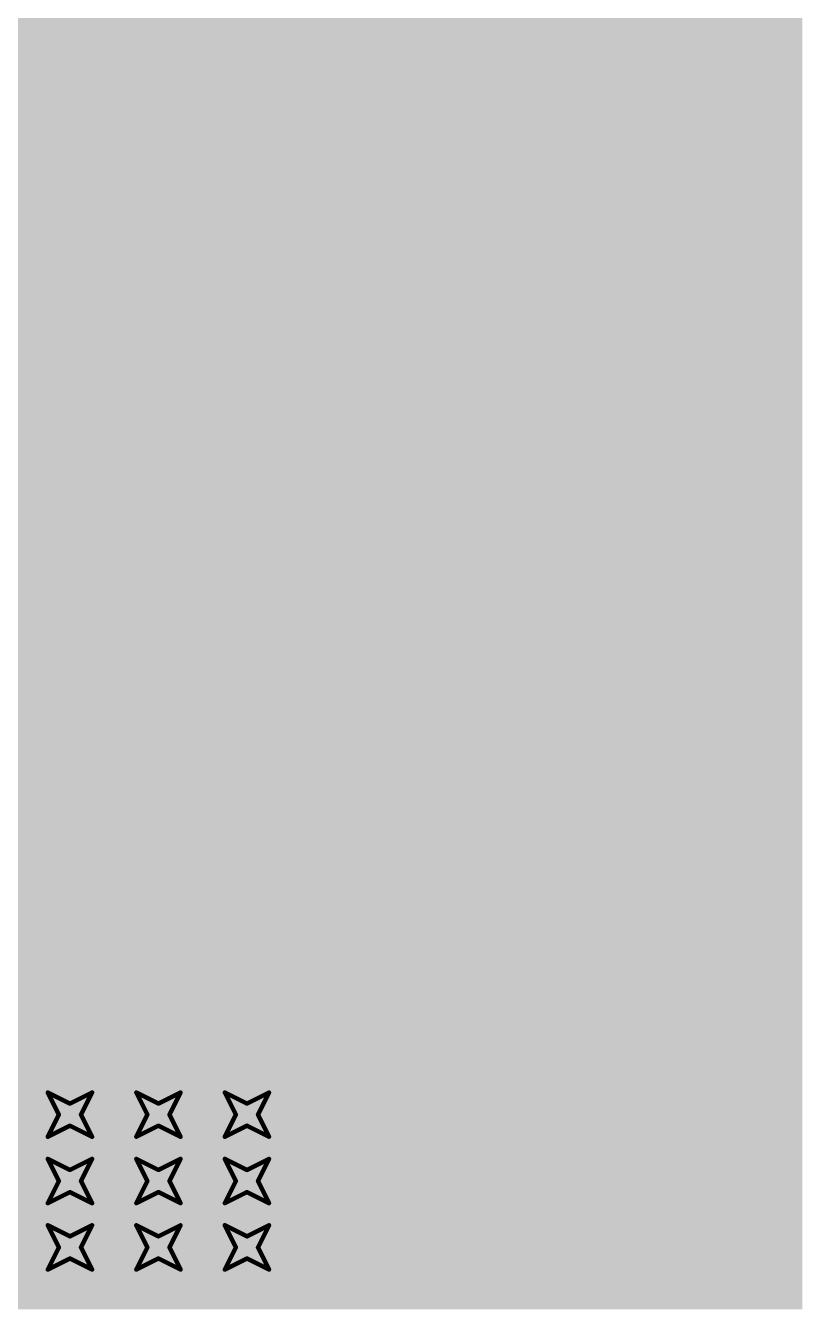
# Model space of a CAD drawing. Header units: inches. Extents: x -11 to 1110, y -7 to 455.
# Drawn here: x 661.09 to 670, y 25.48 to 40.21 of the extents above; entities that cross this region are included whole.
import ezdxf

# ---------------------------------------------------------------- set-up
doc = ezdxf.new("R2010")
doc.units = ezdxf.units.IN
for name, color, linetype in [('Bottom Layer', 5, 'Continuous'), ('Bottom Solder', 6, 'Continuous'), ('Drill Drawing', 1, 'Continuous'), ('Top Layer', 1, 'Continuous'), ('Top Solder', 216, 'Continuous'), ('Via Holes', 16, 'Continuous')]:
    doc.layers.add(name, color=color, linetype=linetype)

msp = doc.modelspace()

# ---------------------------------------------------------------- hatches: boundary and pattern name
at = {"layer": 'Bottom Layer'}
msp.add_hatch(color=5, dxfattribs=at).paths.add_polyline_path([(670.001, 25.476), (621.944, 25.476), (621.944, 45.872), (670.001, 45.872)])
h = msp.add_hatch(color=5, dxfattribs=at)
edge = h.paths.add_edge_path()
edge.add_arc((661.594, 27.711), 0.3, 0, 360)
h = msp.add_hatch(color=5, dxfattribs=at)
edge = h.paths.add_edge_path()
edge.add_arc((662.61, 27.711), 0.3, 0, 360)
h = msp.add_hatch(color=5, dxfattribs=at)
edge = h.paths.add_edge_path()
edge.add_arc((663.626, 27.711), 0.3, 0, 360)
h = msp.add_hatch(color=5, dxfattribs=at)
edge = h.paths.add_edge_path()
edge.add_arc((661.594, 26.949), 0.3, 0, 360)
h = msp.add_hatch(color=5, dxfattribs=at)
edge = h.paths.add_edge_path()
edge.add_arc((662.61, 26.949), 0.3, 0, 360)
h = msp.add_hatch(color=5, dxfattribs=at)
edge = h.paths.add_edge_path()
edge.add_arc((663.626, 26.949), 0.3, 0, 360)
h = msp.add_hatch(color=5, dxfattribs=at)
edge = h.paths.add_edge_path()
edge.add_arc((661.594, 26.187), 0.3, 0, 360)
h = msp.add_hatch(color=5, dxfattribs=at)
edge = h.paths.add_edge_path()
edge.add_arc((662.61, 26.187), 0.3, 0, 360)
h = msp.add_hatch(color=5, dxfattribs=at)
edge = h.paths.add_edge_path()
edge.add_arc((663.626, 26.187), 0.3, 0, 360)
at = {"layer": 'Bottom Solder'}
h = msp.add_hatch(color=6, dxfattribs=at)
edge = h.paths.add_edge_path()
edge.add_arc((661.594, 27.711), 0.402, 0, 360)
h = msp.add_hatch(color=6, dxfattribs=at)
edge = h.paths.add_edge_path()
edge.add_arc((662.61, 27.711), 0.402, 0, 360)
h = msp.add_hatch(color=6, dxfattribs=at)
edge = h.paths.add_edge_path()
edge.add_arc((663.626, 27.711), 0.402, 0, 360)
h = msp.add_hatch(color=6, dxfattribs=at)
edge = h.paths.add_edge_path()
edge.add_arc((661.594, 26.949), 0.402, 0, 360)
h = msp.add_hatch(color=6, dxfattribs=at)
edge = h.paths.add_edge_path()
edge.add_arc((662.61, 26.949), 0.402, 0, 360)
h = msp.add_hatch(color=6, dxfattribs=at)
edge = h.paths.add_edge_path()
edge.add_arc((663.626, 26.949), 0.402, 0, 360)
h = msp.add_hatch(color=6, dxfattribs=at)
edge = h.paths.add_edge_path()
edge.add_arc((661.594, 26.187), 0.402, 0, 360)
h = msp.add_hatch(color=6, dxfattribs=at)
edge = h.paths.add_edge_path()
edge.add_arc((662.61, 26.187), 0.402, 0, 360)
h = msp.add_hatch(color=6, dxfattribs=at)
edge = h.paths.add_edge_path()
edge.add_arc((663.626, 26.187), 0.402, 0, 360)
at = {"layer": 'Top Layer'}
msp.add_hatch(color=1, dxfattribs=at).paths.add_polyline_path([(669.493, 25.476), (609.803, 25.476), (609.803, 39.878), (669.493, 39.878)])
h = msp.add_hatch(color=1, dxfattribs=at)
edge = h.paths.add_edge_path()
edge.add_arc((661.594, 27.711), 0.3, 0, 360)
h = msp.add_hatch(color=1, dxfattribs=at)
edge = h.paths.add_edge_path()
edge.add_arc((662.61, 27.711), 0.3, 0, 360)
h = msp.add_hatch(color=1, dxfattribs=at)
edge = h.paths.add_edge_path()
edge.add_arc((663.626, 27.711), 0.3, 0, 360)
h = msp.add_hatch(color=1, dxfattribs=at)
edge = h.paths.add_edge_path()
edge.add_arc((661.594, 26.949), 0.3, 0, 360)
h = msp.add_hatch(color=1, dxfattribs=at)
edge = h.paths.add_edge_path()
edge.add_arc((662.61, 26.949), 0.3, 0, 360)
h = msp.add_hatch(color=1, dxfattribs=at)
edge = h.paths.add_edge_path()
edge.add_arc((663.626, 26.949), 0.3, 0, 360)
h = msp.add_hatch(color=1, dxfattribs=at)
edge = h.paths.add_edge_path()
edge.add_arc((661.594, 26.187), 0.3, 0, 360)
h = msp.add_hatch(color=1, dxfattribs=at)
edge = h.paths.add_edge_path()
edge.add_arc((662.61, 26.187), 0.3, 0, 360)
h = msp.add_hatch(color=1, dxfattribs=at)
edge = h.paths.add_edge_path()
edge.add_arc((663.626, 26.187), 0.3, 0, 360)
at = {"layer": 'Top Solder'}
h = msp.add_hatch(color=216, dxfattribs=at)
edge = h.paths.add_edge_path()
edge.add_arc((661.594, 27.711), 0.402, 0, 360)
h = msp.add_hatch(color=216, dxfattribs=at)
edge = h.paths.add_edge_path()
edge.add_arc((662.61, 27.711), 0.402, 0, 360)
h = msp.add_hatch(color=216, dxfattribs=at)
edge = h.paths.add_edge_path()
edge.add_arc((663.626, 27.711), 0.402, 0, 360)
h = msp.add_hatch(color=216, dxfattribs=at)
edge = h.paths.add_edge_path()
edge.add_arc((661.594, 26.949), 0.402, 0, 360)
h = msp.add_hatch(color=216, dxfattribs=at)
edge = h.paths.add_edge_path()
edge.add_arc((662.61, 26.949), 0.402, 0, 360)
h = msp.add_hatch(color=216, dxfattribs=at)
edge = h.paths.add_edge_path()
edge.add_arc((663.626, 26.949), 0.402, 0, 360)
h = msp.add_hatch(color=216, dxfattribs=at)
edge = h.paths.add_edge_path()
edge.add_arc((661.594, 26.187), 0.402, 0, 360)
h = msp.add_hatch(color=216, dxfattribs=at)
edge = h.paths.add_edge_path()
edge.add_arc((662.61, 26.187), 0.402, 0, 360)
h = msp.add_hatch(color=216, dxfattribs=at)
edge = h.paths.add_edge_path()
edge.add_arc((663.626, 26.187), 0.402, 0, 360)
at = {"layer": 'Via Holes'}
h = msp.add_hatch(color=7, dxfattribs=at)
edge = h.paths.add_edge_path()
edge.add_arc((661.594, 27.711), 0.15, 0, 360)
h = msp.add_hatch(color=7, dxfattribs=at)
edge = h.paths.add_edge_path()
edge.add_arc((662.61, 27.711), 0.15, 0, 360)
h = msp.add_hatch(color=7, dxfattribs=at)
edge = h.paths.add_edge_path()
edge.add_arc((663.626, 27.711), 0.15, 0, 360)
h = msp.add_hatch(color=7, dxfattribs=at)
edge = h.paths.add_edge_path()
edge.add_arc((661.594, 26.949), 0.15, 0, 360)
h = msp.add_hatch(color=7, dxfattribs=at)
edge = h.paths.add_edge_path()
edge.add_arc((662.61, 26.949), 0.15, 0, 360)
h = msp.add_hatch(color=7, dxfattribs=at)
edge = h.paths.add_edge_path()
edge.add_arc((663.626, 26.949), 0.15, 0, 360)
h = msp.add_hatch(color=7, dxfattribs=at)
edge = h.paths.add_edge_path()
edge.add_arc((661.594, 26.187), 0.15, 0, 360)
h = msp.add_hatch(color=7, dxfattribs=at)
edge = h.paths.add_edge_path()
edge.add_arc((662.61, 26.187), 0.15, 0, 360)
h = msp.add_hatch(color=7, dxfattribs=at)
edge = h.paths.add_edge_path()
edge.add_arc((663.626, 26.187), 0.15, 0, 360)

# ---------------------------------------------------------------- linework, layer by layer
at = {"layer": 'Drill Drawing'}
for points in [[(661.34, 27.965, 0.0508, 0.0508, 0), (661.594, 27.838, 0.0508, 0.0508, 0)], [(661.34, 27.965, 0.0508, 0.0508, 0), (661.467, 27.711, 0.0508, 0.0508, 0)], [(661.594, 27.838, 0.0508, 0.0508, 0), (661.848, 27.965, 0.0508, 0.0508, 0)], [(661.721, 27.711, 0.0508, 0.0508, 0), (661.848, 27.965, 0.0508, 0.0508, 0)], [(662.356, 27.965, 0.0508, 0.0508, 0), (662.61, 27.838, 0.0508, 0.0508, 0)], [(662.356, 27.965, 0.0508, 0.0508, 0), (662.483, 27.711, 0.0508, 0.0508, 0)], [(662.61, 27.838, 0.0508, 0.0508, 0), (662.864, 27.965, 0.0508, 0.0508, 0)], [(662.737, 27.711, 0.0508, 0.0508, 0), (662.864, 27.965, 0.0508, 0.0508, 0)], [(663.372, 27.965, 0.0508, 0.0508, 0), (663.626, 27.838, 0.0508, 0.0508, 0)], [(663.372, 27.965, 0.0508, 0.0508, 0), (663.499, 27.711, 0.0508, 0.0508, 0)], [(663.626, 27.838, 0.0508, 0.0508, 0), (663.88, 27.965, 0.0508, 0.0508, 0)], [(663.753, 27.711, 0.0508, 0.0508, 0), (663.88, 27.965, 0.0508, 0.0508, 0)], [(661.34, 27.457, 0.0508, 0.0508, 0), (661.467, 27.711, 0.0508, 0.0508, 0)], [(661.721, 27.711, 0.0508, 0.0508, 0), (661.848, 27.457, 0.0508, 0.0508, 0)], [(662.356, 27.457, 0.0508, 0.0508, 0), (662.483, 27.711, 0.0508, 0.0508, 0)], [(662.737, 27.711, 0.0508, 0.0508, 0), (662.864, 27.457, 0.0508, 0.0508, 0)], [(663.372, 27.457, 0.0508, 0.0508, 0), (663.499, 27.711, 0.0508, 0.0508, 0)], [(663.753, 27.711, 0.0508, 0.0508, 0), (663.88, 27.457, 0.0508, 0.0508, 0)], [(661.34, 27.457, 0.0508, 0.0508, 0), (661.594, 27.584, 0.0508, 0.0508, 0)], [(661.594, 27.584, 0.0508, 0.0508, 0), (661.848, 27.457, 0.0508, 0.0508, 0)], [(662.356, 27.457, 0.0508, 0.0508, 0), (662.61, 27.584, 0.0508, 0.0508, 0)], [(662.61, 27.584, 0.0508, 0.0508, 0), (662.864, 27.457, 0.0508, 0.0508, 0)], [(663.372, 27.457, 0.0508, 0.0508, 0), (663.626, 27.584, 0.0508, 0.0508, 0)], [(663.626, 27.584, 0.0508, 0.0508, 0), (663.88, 27.457, 0.0508, 0.0508, 0)], [(661.34, 27.203, 0.0508, 0.0508, 0), (661.594, 27.076, 0.0508, 0.0508, 0)], [(661.34, 27.203, 0.0508, 0.0508, 0), (661.467, 26.949, 0.0508, 0.0508, 0)], [(661.594, 27.076, 0.0508, 0.0508, 0), (661.848, 27.203, 0.0508, 0.0508, 0)], [(661.721, 26.949, 0.0508, 0.0508, 0), (661.848, 27.203, 0.0508, 0.0508, 0)], [(662.356, 27.203, 0.0508, 0.0508, 0), (662.61, 27.076, 0.0508, 0.0508, 0)], [(662.356, 27.203, 0.0508, 0.0508, 0), (662.483, 26.949, 0.0508, 0.0508, 0)], [(662.61, 27.076, 0.0508, 0.0508, 0), (662.864, 27.203, 0.0508, 0.0508, 0)], [(662.737, 26.949, 0.0508, 0.0508, 0), (662.864, 27.203, 0.0508, 0.0508, 0)], [(663.372, 27.203, 0.0508, 0.0508, 0), (663.626, 27.076, 0.0508, 0.0508, 0)], [(663.372, 27.203, 0.0508, 0.0508, 0), (663.499, 26.949, 0.0508, 0.0508, 0)], [(663.626, 27.076, 0.0508, 0.0508, 0), (663.88, 27.203, 0.0508, 0.0508, 0)], [(663.753, 26.949, 0.0508, 0.0508, 0), (663.88, 27.203, 0.0508, 0.0508, 0)], [(661.34, 26.695, 0.0508, 0.0508, 0), (661.467, 26.949, 0.0508, 0.0508, 0)], [(661.721, 26.949, 0.0508, 0.0508, 0), (661.848, 26.695, 0.0508, 0.0508, 0)], [(662.356, 26.695, 0.0508, 0.0508, 0), (662.483, 26.949, 0.0508, 0.0508, 0)], [(662.737, 26.949, 0.0508, 0.0508, 0), (662.864, 26.695, 0.0508, 0.0508, 0)], [(663.372, 26.695, 0.0508, 0.0508, 0), (663.499, 26.949, 0.0508, 0.0508, 0)], [(663.753, 26.949, 0.0508, 0.0508, 0), (663.88, 26.695, 0.0508, 0.0508, 0)], [(661.34, 26.695, 0.0508, 0.0508, 0), (661.594, 26.822, 0.0508, 0.0508, 0)], [(661.594, 26.822, 0.0508, 0.0508, 0), (661.848, 26.695, 0.0508, 0.0508, 0)], [(662.356, 26.695, 0.0508, 0.0508, 0), (662.61, 26.822, 0.0508, 0.0508, 0)], [(662.61, 26.822, 0.0508, 0.0508, 0), (662.864, 26.695, 0.0508, 0.0508, 0)], [(663.372, 26.695, 0.0508, 0.0508, 0), (663.626, 26.822, 0.0508, 0.0508, 0)], [(663.626, 26.822, 0.0508, 0.0508, 0), (663.88, 26.695, 0.0508, 0.0508, 0)], [(661.34, 26.441, 0.0508, 0.0508, 0), (661.594, 26.314, 0.0508, 0.0508, 0)], [(661.34, 26.441, 0.0508, 0.0508, 0), (661.467, 26.187, 0.0508, 0.0508, 0)], [(661.594, 26.314, 0.0508, 0.0508, 0), (661.848, 26.441, 0.0508, 0.0508, 0)], [(661.721, 26.187, 0.0508, 0.0508, 0), (661.848, 26.441, 0.0508, 0.0508, 0)], [(662.356, 26.441, 0.0508, 0.0508, 0), (662.61, 26.314, 0.0508, 0.0508, 0)], [(662.356, 26.441, 0.0508, 0.0508, 0), (662.483, 26.187, 0.0508, 0.0508, 0)], [(662.61, 26.314, 0.0508, 0.0508, 0), (662.864, 26.441, 0.0508, 0.0508, 0)], [(662.737, 26.187, 0.0508, 0.0508, 0), (662.864, 26.441, 0.0508, 0.0508, 0)], [(663.372, 26.441, 0.0508, 0.0508, 0), (663.626, 26.314, 0.0508, 0.0508, 0)], [(663.372, 26.441, 0.0508, 0.0508, 0), (663.499, 26.187, 0.0508, 0.0508, 0)], [(663.626, 26.314, 0.0508, 0.0508, 0), (663.88, 26.441, 0.0508, 0.0508, 0)], [(663.753, 26.187, 0.0508, 0.0508, 0), (663.88, 26.441, 0.0508, 0.0508, 0)], [(661.34, 25.933, 0.0508, 0.0508, 0), (661.467, 26.187, 0.0508, 0.0508, 0)], [(661.34, 25.933, 0.0508, 0.0508, 0), (661.594, 26.06, 0.0508, 0.0508, 0)], [(661.594, 26.06, 0.0508, 0.0508, 0), (661.848, 25.933, 0.0508, 0.0508, 0)], [(661.721, 26.187, 0.0508, 0.0508, 0), (661.848, 25.933, 0.0508, 0.0508, 0)], [(662.356, 25.933, 0.0508, 0.0508, 0), (662.483, 26.187, 0.0508, 0.0508, 0)], [(662.356, 25.933, 0.0508, 0.0508, 0), (662.61, 26.06, 0.0508, 0.0508, 0)], [(662.61, 26.06, 0.0508, 0.0508, 0), (662.864, 25.933, 0.0508, 0.0508, 0)], [(662.737, 26.187, 0.0508, 0.0508, 0), (662.864, 25.933, 0.0508, 0.0508, 0)], [(663.372, 25.933, 0.0508, 0.0508, 0), (663.499, 26.187, 0.0508, 0.0508, 0)], [(663.372, 25.933, 0.0508, 0.0508, 0), (663.626, 26.06, 0.0508, 0.0508, 0)], [(663.626, 26.06, 0.0508, 0.0508, 0), (663.88, 25.933, 0.0508, 0.0508, 0)], [(663.753, 26.187, 0.0508, 0.0508, 0), (663.88, 25.933, 0.0508, 0.0508, 0)]]:
    msp.add_lwpolyline(points, format="xyseb", dxfattribs=at)
for points in [[(661.327, 27.965, 0.0254, 0.0254, 1), (661.352, 27.965, 0.0254, 0.0254, 1)], [(661.327, 27.965, 0.0254, 0.0254, 1), (661.352, 27.965, 0.0254, 0.0254, 1)], [(661.581, 27.838, 0.0254, 0.0254, 1), (661.606, 27.838, 0.0254, 0.0254, 1)], [(661.581, 27.838, 0.0254, 0.0254, 1), (661.606, 27.838, 0.0254, 0.0254, 1)], [(661.835, 27.965, 0.0254, 0.0254, 1), (661.861, 27.965, 0.0254, 0.0254, 1)], [(661.835, 27.965, 0.0254, 0.0254, 1), (661.861, 27.965, 0.0254, 0.0254, 1)], [(662.343, 27.965, 0.0254, 0.0254, 1), (662.368, 27.965, 0.0254, 0.0254, 1)], [(662.343, 27.965, 0.0254, 0.0254, 1), (662.368, 27.965, 0.0254, 0.0254, 1)], [(662.597, 27.838, 0.0254, 0.0254, 1), (662.622, 27.838, 0.0254, 0.0254, 1)], [(662.597, 27.838, 0.0254, 0.0254, 1), (662.622, 27.838, 0.0254, 0.0254, 1)], [(662.851, 27.965, 0.0254, 0.0254, 1), (662.876, 27.965, 0.0254, 0.0254, 1)], [(662.851, 27.965, 0.0254, 0.0254, 1), (662.876, 27.965, 0.0254, 0.0254, 1)], [(663.359, 27.965, 0.0254, 0.0254, 1), (663.385, 27.965, 0.0254, 0.0254, 1)], [(663.359, 27.965, 0.0254, 0.0254, 1), (663.385, 27.965, 0.0254, 0.0254, 1)], [(663.613, 27.838, 0.0254, 0.0254, 1), (663.639, 27.838, 0.0254, 0.0254, 1)], [(663.613, 27.838, 0.0254, 0.0254, 1), (663.639, 27.838, 0.0254, 0.0254, 1)], [(663.867, 27.965, 0.0254, 0.0254, 1), (663.892, 27.965, 0.0254, 0.0254, 1)], [(663.867, 27.965, 0.0254, 0.0254, 1), (663.892, 27.965, 0.0254, 0.0254, 1)], [(661.454, 27.711, 0.0254, 0.0254, 1), (661.48, 27.711, 0.0254, 0.0254, 1)], [(661.454, 27.711, 0.0254, 0.0254, 1), (661.48, 27.711, 0.0254, 0.0254, 1)], [(661.708, 27.711, 0.0254, 0.0254, 1), (661.733, 27.711, 0.0254, 0.0254, 1)], [(661.708, 27.711, 0.0254, 0.0254, 1), (661.733, 27.711, 0.0254, 0.0254, 1)], [(662.47, 27.711, 0.0254, 0.0254, 1), (662.495, 27.711, 0.0254, 0.0254, 1)], [(662.47, 27.711, 0.0254, 0.0254, 1), (662.495, 27.711, 0.0254, 0.0254, 1)], [(662.724, 27.711, 0.0254, 0.0254, 1), (662.75, 27.711, 0.0254, 0.0254, 1)], [(662.724, 27.711, 0.0254, 0.0254, 1), (662.75, 27.711, 0.0254, 0.0254, 1)], [(663.486, 27.711, 0.0254, 0.0254, 1), (663.511, 27.711, 0.0254, 0.0254, 1)], [(663.486, 27.711, 0.0254, 0.0254, 1), (663.511, 27.711, 0.0254, 0.0254, 1)], [(663.74, 27.711, 0.0254, 0.0254, 1), (663.765, 27.711, 0.0254, 0.0254, 1)], [(663.74, 27.711, 0.0254, 0.0254, 1), (663.765, 27.711, 0.0254, 0.0254, 1)], [(661.581, 27.584, 0.0254, 0.0254, 1), (661.606, 27.584, 0.0254, 0.0254, 1)], [(661.581, 27.584, 0.0254, 0.0254, 1), (661.606, 27.584, 0.0254, 0.0254, 1)], [(662.597, 27.584, 0.0254, 0.0254, 1), (662.622, 27.584, 0.0254, 0.0254, 1)], [(662.597, 27.584, 0.0254, 0.0254, 1), (662.622, 27.584, 0.0254, 0.0254, 1)], [(663.613, 27.584, 0.0254, 0.0254, 1), (663.639, 27.584, 0.0254, 0.0254, 1)], [(663.613, 27.584, 0.0254, 0.0254, 1), (663.639, 27.584, 0.0254, 0.0254, 1)], [(661.327, 27.457, 0.0254, 0.0254, 1), (661.352, 27.457, 0.0254, 0.0254, 1)], [(661.327, 27.457, 0.0254, 0.0254, 1), (661.352, 27.457, 0.0254, 0.0254, 1)], [(661.835, 27.457, 0.0254, 0.0254, 1), (661.861, 27.457, 0.0254, 0.0254, 1)], [(661.835, 27.457, 0.0254, 0.0254, 1), (661.861, 27.457, 0.0254, 0.0254, 1)], [(662.343, 27.457, 0.0254, 0.0254, 1), (662.368, 27.457, 0.0254, 0.0254, 1)], [(662.343, 27.457, 0.0254, 0.0254, 1), (662.368, 27.457, 0.0254, 0.0254, 1)], [(662.851, 27.457, 0.0254, 0.0254, 1), (662.876, 27.457, 0.0254, 0.0254, 1)], [(662.851, 27.457, 0.0254, 0.0254, 1), (662.876, 27.457, 0.0254, 0.0254, 1)], [(663.359, 27.457, 0.0254, 0.0254, 1), (663.385, 27.457, 0.0254, 0.0254, 1)], [(663.359, 27.457, 0.0254, 0.0254, 1), (663.385, 27.457, 0.0254, 0.0254, 1)], [(663.867, 27.457, 0.0254, 0.0254, 1), (663.892, 27.457, 0.0254, 0.0254, 1)], [(663.867, 27.457, 0.0254, 0.0254, 1), (663.892, 27.457, 0.0254, 0.0254, 1)], [(661.327, 27.203, 0.0254, 0.0254, 1), (661.352, 27.203, 0.0254, 0.0254, 1)], [(661.327, 27.203, 0.0254, 0.0254, 1), (661.352, 27.203, 0.0254, 0.0254, 1)], [(661.835, 27.203, 0.0254, 0.0254, 1), (661.861, 27.203, 0.0254, 0.0254, 1)], [(661.835, 27.203, 0.0254, 0.0254, 1), (661.861, 27.203, 0.0254, 0.0254, 1)], [(662.343, 27.203, 0.0254, 0.0254, 1), (662.368, 27.203, 0.0254, 0.0254, 1)], [(662.343, 27.203, 0.0254, 0.0254, 1), (662.368, 27.203, 0.0254, 0.0254, 1)], [(662.851, 27.203, 0.0254, 0.0254, 1), (662.876, 27.203, 0.0254, 0.0254, 1)], [(662.851, 27.203, 0.0254, 0.0254, 1), (662.876, 27.203, 0.0254, 0.0254, 1)], [(663.359, 27.203, 0.0254, 0.0254, 1), (663.385, 27.203, 0.0254, 0.0254, 1)], [(663.359, 27.203, 0.0254, 0.0254, 1), (663.385, 27.203, 0.0254, 0.0254, 1)], [(663.867, 27.203, 0.0254, 0.0254, 1), (663.892, 27.203, 0.0254, 0.0254, 1)], [(663.867, 27.203, 0.0254, 0.0254, 1), (663.892, 27.203, 0.0254, 0.0254, 1)], [(661.454, 26.949, 0.0254, 0.0254, 1), (661.48, 26.949, 0.0254, 0.0254, 1)], [(661.454, 26.949, 0.0254, 0.0254, 1), (661.48, 26.949, 0.0254, 0.0254, 1)], [(661.581, 27.076, 0.0254, 0.0254, 1), (661.606, 27.076, 0.0254, 0.0254, 1)], [(661.581, 27.076, 0.0254, 0.0254, 1), (661.606, 27.076, 0.0254, 0.0254, 1)], [(661.708, 26.949, 0.0254, 0.0254, 1), (661.733, 26.949, 0.0254, 0.0254, 1)], [(661.708, 26.949, 0.0254, 0.0254, 1), (661.733, 26.949, 0.0254, 0.0254, 1)], [(662.47, 26.949, 0.0254, 0.0254, 1), (662.495, 26.949, 0.0254, 0.0254, 1)], [(662.47, 26.949, 0.0254, 0.0254, 1), (662.495, 26.949, 0.0254, 0.0254, 1)], [(662.597, 27.076, 0.0254, 0.0254, 1), (662.622, 27.076, 0.0254, 0.0254, 1)], [(662.597, 27.076, 0.0254, 0.0254, 1), (662.622, 27.076, 0.0254, 0.0254, 1)], [(662.724, 26.949, 0.0254, 0.0254, 1), (662.75, 26.949, 0.0254, 0.0254, 1)], [(662.724, 26.949, 0.0254, 0.0254, 1), (662.75, 26.949, 0.0254, 0.0254, 1)], [(663.486, 26.949, 0.0254, 0.0254, 1), (663.511, 26.949, 0.0254, 0.0254, 1)], [(663.486, 26.949, 0.0254, 0.0254, 1), (663.511, 26.949, 0.0254, 0.0254, 1)], [(663.613, 27.076, 0.0254, 0.0254, 1), (663.639, 27.076, 0.0254, 0.0254, 1)], [(663.613, 27.076, 0.0254, 0.0254, 1), (663.639, 27.076, 0.0254, 0.0254, 1)], [(663.74, 26.949, 0.0254, 0.0254, 1), (663.765, 26.949, 0.0254, 0.0254, 1)], [(663.74, 26.949, 0.0254, 0.0254, 1), (663.765, 26.949, 0.0254, 0.0254, 1)], [(661.581, 26.822, 0.0254, 0.0254, 1), (661.606, 26.822, 0.0254, 0.0254, 1)], [(661.581, 26.822, 0.0254, 0.0254, 1), (661.606, 26.822, 0.0254, 0.0254, 1)], [(662.597, 26.822, 0.0254, 0.0254, 1), (662.622, 26.822, 0.0254, 0.0254, 1)], [(662.597, 26.822, 0.0254, 0.0254, 1), (662.622, 26.822, 0.0254, 0.0254, 1)], [(663.613, 26.822, 0.0254, 0.0254, 1), (663.639, 26.822, 0.0254, 0.0254, 1)], [(663.613, 26.822, 0.0254, 0.0254, 1), (663.639, 26.822, 0.0254, 0.0254, 1)], [(661.327, 26.695, 0.0254, 0.0254, 1), (661.352, 26.695, 0.0254, 0.0254, 1)], [(661.327, 26.695, 0.0254, 0.0254, 1), (661.352, 26.695, 0.0254, 0.0254, 1)], [(661.835, 26.695, 0.0254, 0.0254, 1), (661.861, 26.695, 0.0254, 0.0254, 1)], [(661.835, 26.695, 0.0254, 0.0254, 1), (661.861, 26.695, 0.0254, 0.0254, 1)], [(662.343, 26.695, 0.0254, 0.0254, 1), (662.368, 26.695, 0.0254, 0.0254, 1)], [(662.343, 26.695, 0.0254, 0.0254, 1), (662.368, 26.695, 0.0254, 0.0254, 1)], [(662.851, 26.695, 0.0254, 0.0254, 1), (662.876, 26.695, 0.0254, 0.0254, 1)], [(662.851, 26.695, 0.0254, 0.0254, 1), (662.876, 26.695, 0.0254, 0.0254, 1)], [(663.359, 26.695, 0.0254, 0.0254, 1), (663.385, 26.695, 0.0254, 0.0254, 1)], [(663.359, 26.695, 0.0254, 0.0254, 1), (663.385, 26.695, 0.0254, 0.0254, 1)], [(663.867, 26.695, 0.0254, 0.0254, 1), (663.892, 26.695, 0.0254, 0.0254, 1)], [(663.867, 26.695, 0.0254, 0.0254, 1), (663.892, 26.695, 0.0254, 0.0254, 1)], [(661.327, 26.441, 0.0254, 0.0254, 1), (661.352, 26.441, 0.0254, 0.0254, 1)], [(661.327, 26.441, 0.0254, 0.0254, 1), (661.352, 26.441, 0.0254, 0.0254, 1)], [(661.835, 26.441, 0.0254, 0.0254, 1), (661.861, 26.441, 0.0254, 0.0254, 1)], [(661.835, 26.441, 0.0254, 0.0254, 1), (661.861, 26.441, 0.0254, 0.0254, 1)], [(662.343, 26.441, 0.0254, 0.0254, 1), (662.368, 26.441, 0.0254, 0.0254, 1)], [(662.343, 26.441, 0.0254, 0.0254, 1), (662.368, 26.441, 0.0254, 0.0254, 1)], [(662.851, 26.441, 0.0254, 0.0254, 1), (662.876, 26.441, 0.0254, 0.0254, 1)], [(662.851, 26.441, 0.0254, 0.0254, 1), (662.876, 26.441, 0.0254, 0.0254, 1)], [(663.359, 26.441, 0.0254, 0.0254, 1), (663.385, 26.441, 0.0254, 0.0254, 1)], [(663.359, 26.441, 0.0254, 0.0254, 1), (663.385, 26.441, 0.0254, 0.0254, 1)], [(663.867, 26.441, 0.0254, 0.0254, 1), (663.892, 26.441, 0.0254, 0.0254, 1)], [(663.867, 26.441, 0.0254, 0.0254, 1), (663.892, 26.441, 0.0254, 0.0254, 1)], [(661.581, 26.314, 0.0254, 0.0254, 1), (661.606, 26.314, 0.0254, 0.0254, 1)], [(661.581, 26.314, 0.0254, 0.0254, 1), (661.606, 26.314, 0.0254, 0.0254, 1)], [(662.597, 26.314, 0.0254, 0.0254, 1), (662.622, 26.314, 0.0254, 0.0254, 1)], [(662.597, 26.314, 0.0254, 0.0254, 1), (662.622, 26.314, 0.0254, 0.0254, 1)], [(663.613, 26.314, 0.0254, 0.0254, 1), (663.639, 26.314, 0.0254, 0.0254, 1)], [(663.613, 26.314, 0.0254, 0.0254, 1), (663.639, 26.314, 0.0254, 0.0254, 1)], [(661.454, 26.187, 0.0254, 0.0254, 1), (661.48, 26.187, 0.0254, 0.0254, 1)], [(661.454, 26.187, 0.0254, 0.0254, 1), (661.48, 26.187, 0.0254, 0.0254, 1)], [(661.581, 26.06, 0.0254, 0.0254, 1), (661.606, 26.06, 0.0254, 0.0254, 1)], [(661.581, 26.06, 0.0254, 0.0254, 1), (661.606, 26.06, 0.0254, 0.0254, 1)], [(661.708, 26.187, 0.0254, 0.0254, 1), (661.733, 26.187, 0.0254, 0.0254, 1)], [(661.708, 26.187, 0.0254, 0.0254, 1), (661.733, 26.187, 0.0254, 0.0254, 1)], [(662.47, 26.187, 0.0254, 0.0254, 1), (662.495, 26.187, 0.0254, 0.0254, 1)], [(662.47, 26.187, 0.0254, 0.0254, 1), (662.495, 26.187, 0.0254, 0.0254, 1)], [(662.597, 26.06, 0.0254, 0.0254, 1), (662.622, 26.06, 0.0254, 0.0254, 1)], [(662.597, 26.06, 0.0254, 0.0254, 1), (662.622, 26.06, 0.0254, 0.0254, 1)], [(662.724, 26.187, 0.0254, 0.0254, 1), (662.75, 26.187, 0.0254, 0.0254, 1)], [(662.724, 26.187, 0.0254, 0.0254, 1), (662.75, 26.187, 0.0254, 0.0254, 1)], [(663.486, 26.187, 0.0254, 0.0254, 1), (663.511, 26.187, 0.0254, 0.0254, 1)], [(663.486, 26.187, 0.0254, 0.0254, 1), (663.511, 26.187, 0.0254, 0.0254, 1)], [(663.613, 26.06, 0.0254, 0.0254, 1), (663.639, 26.06, 0.0254, 0.0254, 1)], [(663.613, 26.06, 0.0254, 0.0254, 1), (663.639, 26.06, 0.0254, 0.0254, 1)], [(663.74, 26.187, 0.0254, 0.0254, 1), (663.765, 26.187, 0.0254, 0.0254, 1)], [(663.74, 26.187, 0.0254, 0.0254, 1), (663.765, 26.187, 0.0254, 0.0254, 1)], [(661.327, 25.933, 0.0254, 0.0254, 1), (661.352, 25.933, 0.0254, 0.0254, 1)], [(661.327, 25.933, 0.0254, 0.0254, 1), (661.352, 25.933, 0.0254, 0.0254, 1)], [(661.835, 25.933, 0.0254, 0.0254, 1), (661.861, 25.933, 0.0254, 0.0254, 1)], [(661.835, 25.933, 0.0254, 0.0254, 1), (661.861, 25.933, 0.0254, 0.0254, 1)], [(662.343, 25.933, 0.0254, 0.0254, 1), (662.368, 25.933, 0.0254, 0.0254, 1)], [(662.343, 25.933, 0.0254, 0.0254, 1), (662.368, 25.933, 0.0254, 0.0254, 1)], [(662.851, 25.933, 0.0254, 0.0254, 1), (662.876, 25.933, 0.0254, 0.0254, 1)], [(662.851, 25.933, 0.0254, 0.0254, 1), (662.876, 25.933, 0.0254, 0.0254, 1)], [(663.359, 25.933, 0.0254, 0.0254, 1), (663.385, 25.933, 0.0254, 0.0254, 1)], [(663.359, 25.933, 0.0254, 0.0254, 1), (663.385, 25.933, 0.0254, 0.0254, 1)], [(663.867, 25.933, 0.0254, 0.0254, 1), (663.892, 25.933, 0.0254, 0.0254, 1)], [(663.867, 25.933, 0.0254, 0.0254, 1), (663.892, 25.933, 0.0254, 0.0254, 1)]]:
    msp.add_lwpolyline(points, format="xyseb", close=True, dxfattribs=at)

doc.saveas('drawing.dxf')
